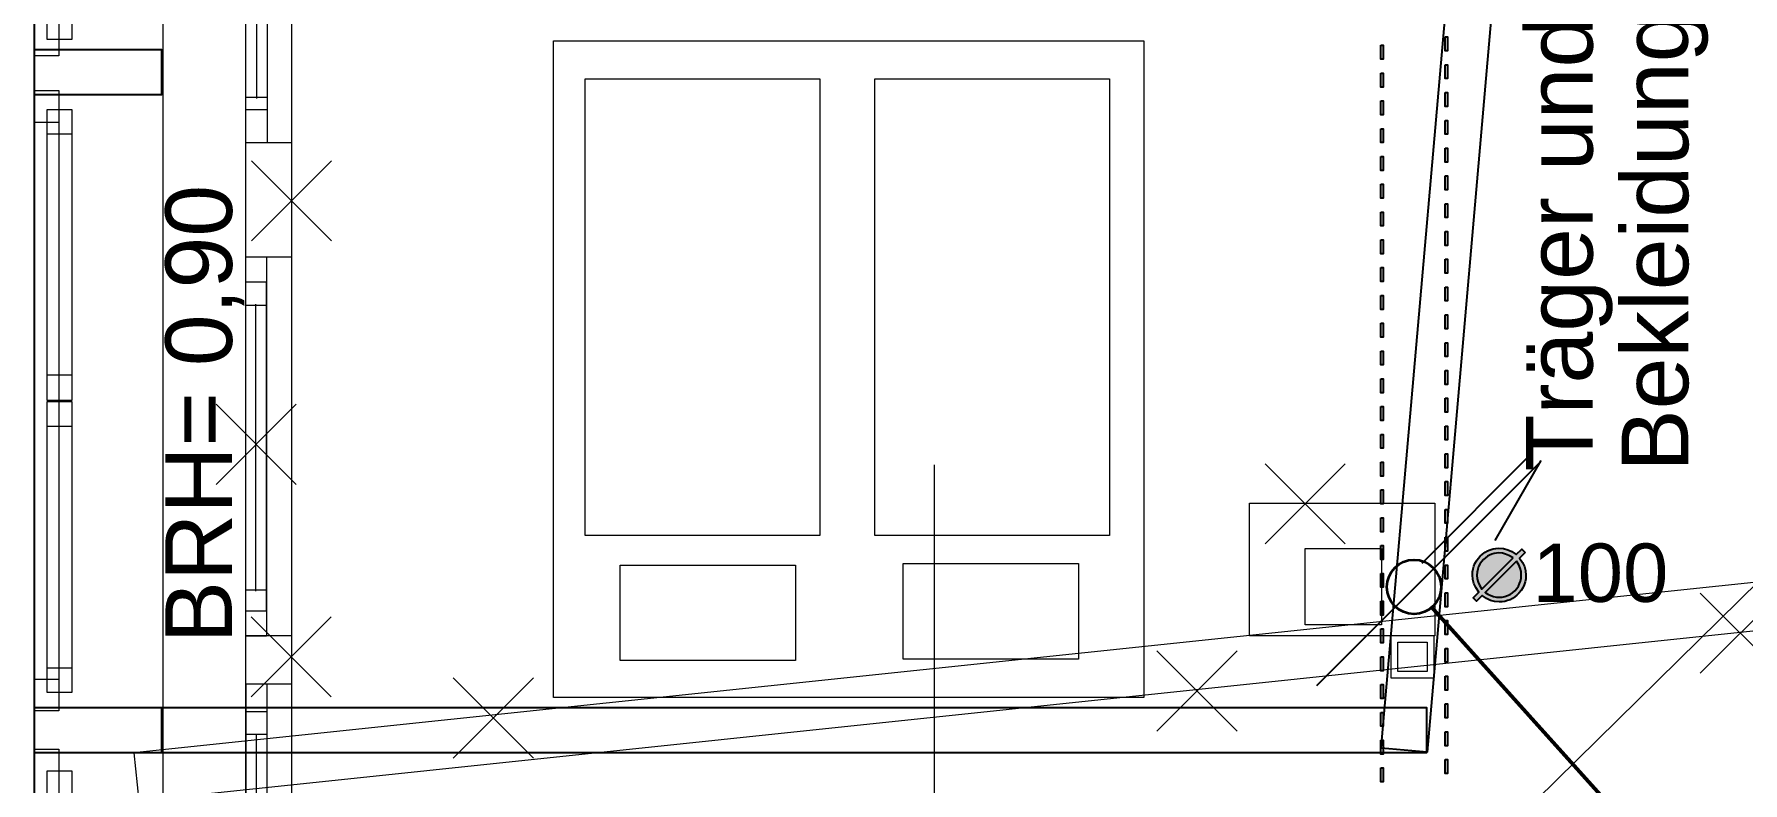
# Model space of a CAD drawing. Header units: millimetres. Extents: x 1501 to 41669, y -38 to 29710.
# Drawn here: x 5521 to 10729, y 11242 to 13522 of the extents above; entities that cross this region are included whole.
import ezdxf

# ---------------------------------------------------------------- set-up
doc = ezdxf.new("R2010")
doc.units = ezdxf.units.MM
doc.header["$LTSCALE"] = 50
doc.linetypes.add('PDF_56-4_56-4_0-0_0-0', pattern=[112.8, 56.4, -56.4, 0, 0])
doc.linetypes.add('PDF_91-7_91-7_0-0_0-0', pattern=[183.4, 91.7, -91.7, 0, 0])
for name, color, linetype in [('00_Wand_Bestand', 7, 'Continuous'), ('05_Linien_stark', 7, 'Continuous'), ('06_Linien_fein', 3, 'Continuous'), ('07_Bemassung', 6, 'Continuous'), ('08_Schnittlinie', 1, 'Continuous'), ('10_Text', 7, 'Continuous')]:
    doc.layers.add(name, color=color, linetype=linetype)
doc.styles.add('PLAN', font='arial.ttf')

msp = doc.modelspace()

# ---------------------------------------------------------------- hatches: boundary and pattern name
at = {"layer": '00_Wand_Bestand'}
for points in [[(10065.9, 11943.4), (10049, 11926.3), (10058.1, 11913), (10063.9, 11900.7), (10067.1, 11887.9), (10068.1, 11873.1), (10067.5, 11863.2), (10065.8, 11853.7), (10062.8, 11844.6), (10058.7, 11835.8), (10053.3, 11827.4), (10046.8, 11819.4), (10040.6, 11813.1), (10034, 11807.7), (10027, 11803.2), (10019.7, 11799.4), (10012, 11796.5), (10003.9, 11794.4), (9995.4, 11793.2), (9986.6, 11792.8), (9972.7, 11793.8), (9960.5, 11796.9), (9948.3, 11802.7), (9934.4, 11811.9), (9917.4, 11795.3), (9907.1, 11805.3), (9924.1, 11822), (9915, 11836.1), (9909.2, 11848.5), (9906, 11861), (9905, 11875), (9905.5, 11884.3), (9906.9, 11893.1), (9909.4, 11901.6), (9912.8, 11909.8), (9917.3, 11917.6), (9922.7, 11925), (9929, 11932), (9936.1, 11938.4), (9943.5, 11943.8), (9951.3, 11948.2), (9959.4, 11951.6), (9967.9, 11954.1), (9976.8, 11955.6), (9986, 11956.1), (10000.2, 11955), (10012.8, 11951.8), (10025.3, 11945.9), (10038.9, 11936.8), (10055.6, 11953.6)], [(10028.9, 11926.7), (10016.5, 11934), (10006.2, 11938.6), (9996.5, 11941.1), (9986, 11941.9), (9978.3, 11941.5), (9971, 11940.3), (9963.9, 11938.2), (9957.2, 11935.4), (9950.7, 11931.7), (9944.6, 11927.3), (9938.8, 11922), (9932.7, 11915.1), (9927.7, 11907.8), (9923.9, 11900.1), (9921.1, 11892), (9919.5, 11883.5), (9918.9, 11874.5), (9919.7, 11863.3), (9922.2, 11853.3), (9926.8, 11843.3), (9934.1, 11831.8)], [(10039.2, 11916.7), (9944.1, 11821.7), (9952.5, 11816.4), (9960.9, 11812.3), (9969.4, 11809.3), (9978, 11807.6), (9986.7, 11807), (9995.7, 11807.5), (10004.2, 11809.2), (10012.4, 11811.9), (10020, 11815.7), (10027.3, 11820.6), (10034.1, 11826.7), (10040.2, 11833.5), (10045.1, 11840.7), (10049, 11848.3), (10051.8, 11856.3), (10053.4, 11864.8), (10054, 11873.7), (10053.2, 11885), (10050.7, 11895.1), (10046.2, 11905.2)]]:
    msp.add_hatch(color=7, dxfattribs=at).paths.add_polyline_path(points)

# ---------------------------------------------------------------- linework, layer by layer
for points in [[(10065.9, 11943.4), (10049, 11926.3), (10058.1, 11913), (10063.9, 11900.7), (10067.1, 11887.9), (10068.1, 11873.1), (10067.5, 11863.2), (10065.8, 11853.7), (10062.8, 11844.6), (10058.7, 11835.8), (10053.3, 11827.4), (10046.8, 11819.4), (10040.6, 11813.1), (10034, 11807.7), (10027, 11803.2), (10019.7, 11799.4), (10012, 11796.5), (10003.9, 11794.4), (9995.4, 11793.2), (9986.6, 11792.8), (9972.7, 11793.8), (9960.5, 11796.9), (9948.3, 11802.7), (9934.4, 11811.9), (9917.4, 11795.3), (9907.1, 11805.3), (9924.1, 11822), (9915, 11836.1), (9909.2, 11848.5), (9906, 11861), (9905, 11875), (9905.5, 11884.3), (9906.9, 11893.1), (9909.4, 11901.6), (9912.8, 11909.8), (9917.3, 11917.6), (9922.7, 11925), (9929, 11932), (9936.1, 11938.4), (9943.5, 11943.8), (9951.3, 11948.2), (9959.4, 11951.6), (9967.9, 11954.1), (9976.8, 11955.6), (9986, 11956.1), (10000.2, 11955), (10012.8, 11951.8), (10025.3, 11945.9), (10038.9, 11936.8), (10055.6, 11953.6)], [(10028.9, 11926.7), (10016.5, 11934), (10006.2, 11938.6), (9996.5, 11941.1), (9986, 11941.9), (9978.3, 11941.5), (9971, 11940.3), (9963.9, 11938.2), (9957.2, 11935.4), (9950.7, 11931.7), (9944.6, 11927.3), (9938.8, 11922), (9932.7, 11915.1), (9927.7, 11907.8), (9923.9, 11900.1), (9921.1, 11892), (9919.5, 11883.5), (9918.9, 11874.5), (9919.7, 11863.3), (9922.2, 11853.3), (9926.8, 11843.3), (9934.1, 11831.8)], [(10039.2, 11916.7), (9944.1, 11821.7), (9952.5, 11816.4), (9960.9, 11812.3), (9969.4, 11809.3), (9978, 11807.6), (9986.7, 11807), (9995.7, 11807.5), (10004.2, 11809.2), (10012.4, 11811.9), (10020, 11815.7), (10027.3, 11820.6), (10034.1, 11826.7), (10040.2, 11833.5), (10045.1, 11840.7), (10049, 11848.3), (10051.8, 11856.3), (10053.4, 11864.8), (10054, 11873.7), (10053.2, 11885), (10050.7, 11895.1), (10046.2, 11905.2)]]:
    msp.add_lwpolyline(points, close=True, dxfattribs=at)
at = {"layer": '05_Linien_stark', "lineweight": 25}
msp.add_line((9974.4, 11980.1), (10114.8, 12223.3), dxfattribs=at)
at = {"layer": '05_Linien_stark', "lineweight": 20}
for points in [[(5521.4, 19356.5), (5913.2, 19356.5), (5913.2, 7453), (5521.4, 7453)], [(5521, 15243.5), (5596.1, 15243.5), (5596.1, 13456.1), (5521, 13456.1)], [(5560.8, 14392.8), (5635.8, 14392.8), (5635.8, 13506.1), (5560.8, 13506.1)], [(5521, 13350.2), (5596.1, 13350.2), (5596.1, 11556), (5521, 11556)], [(5560.8, 13292.5), (5635.8, 13292.5), (5635.8, 12406.5), (5560.8, 12406.5)], [(5521, 13254.1), (5596.1, 13254.1), (5596.1, 11460.9), (5521, 11460.9)], [(5560.5, 13218.6), (5635.5, 13218.6), (5635.5, 12483), (5560.5, 12483)], [(5560.8, 12403.5), (5635.8, 12403.5), (5635.8, 11516.7), (5560.8, 11516.7)], [(5560.5, 12327.9), (5635.5, 12327.9), (5635.5, 11590.7), (5560.5, 11590.7)], [(5521, 11344.4), (5596.1, 11344.4), (5596.1, 9541.8), (5521, 9541.8)], [(5560.8, 11278.4), (5635.8, 11278.4), (5635.8, 10392.3), (5560.8, 10392.3)]]:
    msp.add_lwpolyline(points, close=True, dxfattribs=at)
at = {"layer": '05_Linien_stark', "lineweight": 15}
for points in [[(6166.3, 17103.5), (6305.6, 17103.5), (6305.6, 7017.4), (6166.3, 7017.4)], [(6166.3, 14365.2), (6305.3, 14365.2), (6305.3, 13190.7), (6166.3, 13190.7)], [(6166.7, 14364.2), (6231.1, 14364.2), (6231.1, 13191), (6166.7, 13191)], [(6166.4, 14308.4), (6231.1, 14308.4), (6231.1, 13291.6), (6166.4, 13291.6)], [(6166.3, 14210.6), (6231.1, 14210.6), (6231.1, 13329.4), (6166.3, 13329.4)], [(6166.1, 12843.9), (6305.1, 12843.9), (6305.1, 11689.2), (6166.1, 11689.2)], [(6166.2, 12844.2), (6228.9, 12844.2), (6228.9, 11688.8), (6166.2, 11688.8)], [(6166, 12767.8), (6228.2, 12767.8), (6228.2, 11764.7), (6166, 11764.7)], [(6165.8, 12697.1), (6228.1, 12697.1), (6228.1, 11828), (6165.8, 11828)], [(5825.2, 11332.7), (5840.4, 11187.1), (11145.4, 11744.7), (11130.1, 11890.2)], [(6166.4, 11542.6), (6305.7, 11542.6), (6305.7, 9489.7), (6166.4, 9489.7)], [(6166.9, 11543.1), (6229.9, 11543.1), (6229.9, 10469), (6166.9, 10469)], [(6166.9, 11459.3), (6229.9, 11459.3), (6229.9, 10542), (6166.9, 10542)], [(6166.9, 11390), (6229.9, 11390), (6229.9, 10600), (6166.9, 10600)]]:
    msp.add_lwpolyline(points, close=True, dxfattribs=at)
at = {"layer": '05_Linien_stark', "lineweight": 25}
for points in [[(5521.9, 13475.4), (5909.6, 13475.4), (5909.6, 13337.7), (5521.9, 13337.7)], [(5522.4, 11470.5), (5910, 11470.5), (5910, 11332.9), (5522.4, 11332.9)], [(5910.2, 11470.7), (9764.7, 11470.7), (9764.7, 11333.1), (5910.2, 11333.1)]]:
    msp.add_lwpolyline(points, close=True, dxfattribs=at)
at = {"layer": '05_Linien_stark', "lineweight": 35}
msp.add_circle((9727.1, 11838.3), 82.8, dxfattribs=at)
at = {"layer": '06_Linien_fein', "lineweight": 9}
for p, q in [((6200, 13326.7), (6200, 14212.4)), ((5597.7, 12480.7), (5597.7, 13221.5)), ((6197.1, 11825.3), (6197.1, 12700)), ((5597.7, 11587.3), (5597.7, 12330.1)), ((6198.8, 10597.2), (6198.8, 11387.6))]:
    msp.add_line(p, q, dxfattribs=at)
at = {"layer": '06_Linien_fein', "lineweight": 5}
for p, q in [((6183.1, 12892.4), (6427.3, 13136.6)), ((6427.3, 12892.4), (6183.1, 13136.6)), ((6183.1, 12892.4), (6427.3, 13136.6)), ((6427.3, 12892.4), (6183.1, 13136.6)), ((6075.4, 12150.7), (6319.6, 12394.9)), ((6319.6, 12150.7), (6075.4, 12394.9)), ((6075.4, 12150.7), (6319.6, 12394.9)), ((6319.6, 12150.7), (6075.4, 12394.9)), ((9273.3, 11969.3), (9517.5, 12213.5)), ((9517.5, 11969.3), (9273.3, 12213.5)), ((9273.3, 11969.3), (9517.5, 12213.5)), ((9517.5, 11969.3), (9273.3, 12213.5)), ((10599.5, 11575.3), (10843.8, 11819.5)), ((10843.8, 11575.3), (10599.5, 11819.5)), ((10599.5, 11575.3), (10843.8, 11819.5)), ((10843.8, 11575.3), (10599.5, 11819.5)), ((6182.3, 11503), (6426.6, 11747.2)), ((6426.6, 11503), (6182.3, 11747.2)), ((6182.3, 11503), (6426.6, 11747.2)), ((6426.6, 11503), (6182.3, 11747.2)), ((8943.6, 11399), (9187.9, 11643.2)), ((9187.9, 11399), (8943.6, 11643.2)), ((8943.6, 11399), (9187.9, 11643.2)), ((9187.9, 11399), (8943.6, 11643.2)), ((6798.3, 11317), (7042.6, 11561.2)), ((7042.6, 11317), (6798.3, 11561.2)), ((6798.3, 11317), (7042.6, 11561.2)), ((7042.6, 11317), (6798.3, 11561.2))]:
    msp.add_line(p, q, dxfattribs=at)
for points in [[(7103.9, 13501.6), (8903.9, 13501.6), (8903.9, 11501.6), (7103.9, 11501.6)], [(7200.3, 13386), (7915.6, 13386), (7915.6, 11994.9), (7200.3, 11994.9)], [(8083.6, 13386), (8798.8, 13386), (8798.8, 11994.9), (8083.6, 11994.9)], [(7307.7, 11905.1), (7842.1, 11905.1), (7842.1, 11613.9), (7307.7, 11613.9)], [(8169.5, 11909.5), (8703.9, 11909.5), (8703.9, 11618.3), (8169.5, 11618.3)]]:
    msp.add_lwpolyline(points, close=True, dxfattribs=at)
at = {"layer": '07_Bemassung', "lineweight": 15}
msp.add_line((5523.1, 2480.9), (5523.1, 29710.1), dxfattribs=at)
at = {"layer": '07_Bemassung', "linetype": 'PDF_56-4_56-4_0-0_0-0', "lineweight": 9}
for p, q in [((8265.7, 9390.1), (8265.7, 18307.1)), ((5531.4, 6700.3), (11128.1, 12200.2))]:
    msp.add_line(p, q, dxfattribs=at)
at = {"layer": '07_Bemassung', "lineweight": 25}
msp.add_line((9431, 11538.4), (10112.7, 12219.9), dxfattribs=at)
at = {"layer": '07_Bemassung', "lineweight": 53}
msp.add_line((11006.8, 10414.1), (9778.6, 11778.2), dxfattribs=at)
at = {"layer": '07_Bemassung', "lineweight": 25}
msp.add_lwpolyline([(9766.7, 11334.6), (9626.7, 11346.8), (9825.6, 13620.9), (9965.7, 13608.7)], close=True, dxfattribs=at)
at = {"layer": '07_Bemassung'}
for points in [[(9822.2, 13513.7), (9829.2, 13513.7), (9829.2, 13471.4), (9822.2, 13471.4)], [(9626.2, 13488.3), (9633.3, 13488.3), (9633.3, 13445.9), (9626.2, 13445.9)], [(9626.2, 13403.6), (9633.3, 13403.6), (9633.3, 13361.2), (9626.2, 13361.2)], [(9822.2, 13429.1), (9829.2, 13429.1), (9829.2, 13386.7), (9822.2, 13386.7)], [(9822.2, 13344.4), (9829.2, 13344.4), (9829.2, 13302.1), (9822.2, 13302.1)], [(9626.2, 13318.9), (9633.3, 13318.9), (9633.3, 13276.6), (9626.2, 13276.6)], [(9626.2, 13234.3), (9633.3, 13234.3), (9633.3, 13191.9), (9626.2, 13191.9)], [(9822.2, 13259.7), (9829.2, 13259.7), (9829.2, 13217.4), (9822.2, 13217.4)], [(9626.2, 13149.6), (9633.3, 13149.6), (9633.3, 13107.2), (9626.2, 13107.2)], [(9822.2, 13175.1), (9829.2, 13175.1), (9829.2, 13132.8), (9822.2, 13132.8)], [(9822.2, 13090.4), (9829.2, 13090.4), (9829.2, 13048.1), (9822.2, 13048.1)], [(9626.2, 13064.9), (9633.3, 13064.9), (9633.3, 13022.6), (9626.2, 13022.6)], [(9626.2, 12980.3), (9633.3, 12980.3), (9633.3, 12937.9), (9626.2, 12937.9)], [(9822.2, 13005.7), (9829.2, 13005.7), (9829.2, 12963.4), (9822.2, 12963.4)], [(9822.2, 12921.1), (9829.2, 12921.1), (9829.2, 12878.7), (9822.2, 12878.7)], [(9626.2, 12895.6), (9633.3, 12895.6), (9633.3, 12853.3), (9626.2, 12853.3)], [(9822.2, 12836.4), (9829.2, 12836.4), (9829.2, 12794.1), (9822.2, 12794.1)], [(9626.2, 12811), (9633.3, 12811), (9633.3, 12768.6), (9626.2, 12768.6)], [(9626.2, 12726.3), (9633.3, 12726.3), (9633.3, 12683.9), (9626.2, 12683.9)], [(9822.2, 12751.7), (9829.2, 12751.7), (9829.2, 12709.4), (9822.2, 12709.4)], [(9822.2, 12667.1), (9829.2, 12667.1), (9829.2, 12624.8), (9822.2, 12624.8)], [(9626.2, 12641.6), (9633.3, 12641.6), (9633.3, 12599.3), (9626.2, 12599.3)], [(9626.2, 12557), (9633.3, 12557), (9633.3, 12514.6), (9626.2, 12514.6)], [(9822.2, 12582.4), (9829.2, 12582.4), (9829.2, 12540.1), (9822.2, 12540.1)], [(9626.2, 12472.3), (9633.3, 12472.3), (9633.3, 12429.9), (9626.2, 12429.9)], [(9822.2, 12497.7), (9829.2, 12497.7), (9829.2, 12455.4), (9822.2, 12455.4)], [(9822.2, 12413.1), (9829.2, 12413.1), (9829.2, 12370.8), (9822.2, 12370.8)], [(9626.2, 12387.6), (9633.3, 12387.6), (9633.3, 12345.2), (9626.2, 12345.2)], [(9626.2, 12302.9), (9633.3, 12302.9), (9633.3, 12260.6), (9626.2, 12260.6)], [(9822.2, 12328.4), (9829.2, 12328.4), (9829.2, 12286.1), (9822.2, 12286.1)], [(9822.2, 12243.7), (9829.2, 12243.7), (9829.2, 12201.4), (9822.2, 12201.4)], [(9626.2, 12218.3), (9633.3, 12218.3), (9633.3, 12175.9), (9626.2, 12175.9)], [(9822.2, 12159.1), (9829.2, 12159.1), (9829.2, 12116.8), (9822.2, 12116.8)], [(9626.2, 12133.6), (9633.3, 12133.6), (9633.3, 12091.3), (9626.2, 12091.3)], [(9626.2, 12048.9), (9633.3, 12048.9), (9633.3, 12006.6), (9626.2, 12006.6)], [(9822.2, 12074.4), (9829.2, 12074.4), (9829.2, 12032.1), (9822.2, 12032.1)], [(9822.2, 11989.8), (9829.2, 11989.8), (9829.2, 11947.4), (9822.2, 11947.4)], [(9626.2, 11964.3), (9633.3, 11964.3), (9633.3, 11921.9), (9626.2, 11921.9)], [(9626.2, 11879.6), (9633.3, 11879.6), (9633.3, 11837.2), (9626.2, 11837.2)], [(9822.2, 11905.1), (9829.2, 11905.1), (9829.2, 11862.8), (9822.2, 11862.8)], [(9626.2, 11794.9), (9633.3, 11794.9), (9633.3, 11752.6), (9626.2, 11752.6)], [(9822.2, 11820.4), (9829.2, 11820.4), (9829.2, 11778.1), (9822.2, 11778.1)], [(9822.2, 11735.8), (9829.2, 11735.8), (9829.2, 11693.4), (9822.2, 11693.4)], [(9626.2, 11710.2), (9633.3, 11710.2), (9633.3, 11667.9), (9626.2, 11667.9)], [(9626.2, 11625.6), (9633.3, 11625.6), (9633.3, 11583.2), (9626.2, 11583.2)], [(9822.2, 11651.1), (9829.2, 11651.1), (9829.2, 11608.7), (9822.2, 11608.7)], [(9822.2, 11566.4), (9829.2, 11566.4), (9829.2, 11524), (9822.2, 11524)], [(9626.2, 11540.9), (9633.3, 11540.9), (9633.3, 11498.6), (9626.2, 11498.6)], [(9822.2, 11481.7), (9829.2, 11481.7), (9829.2, 11439.4), (9822.2, 11439.4)], [(9626.2, 11456.2), (9633.3, 11456.2), (9633.3, 11413.9), (9626.2, 11413.9)], [(9626.2, 11371.6), (9633.3, 11371.6), (9633.3, 11329.2), (9626.2, 11329.2)], [(9822.2, 11397), (9829.2, 11397), (9829.2, 11354.7), (9822.2, 11354.7)], [(9822.2, 11312.4), (9829.2, 11312.4), (9829.2, 11270.1), (9822.2, 11270.1)], [(9626.2, 11286.9), (9633.3, 11286.9), (9633.3, 11244.6), (9626.2, 11244.6)]]:
    msp.add_lwpolyline(points, close=True, dxfattribs=at)
at = {"layer": '07_Bemassung', "lineweight": 15}
for points in [[(9225.1, 12093.2), (9790.9, 12093.2), (9790.9, 11689.5), (9225.1, 11689.5)], [(9395.4, 11955.6), (9627.8, 11955.6), (9627.8, 11722.7), (9395.4, 11722.7)]]:
    msp.add_lwpolyline(points, close=True, dxfattribs=at)
at = {"layer": '07_Bemassung', "lineweight": 20}
for points in [[(9657.6, 11690.2), (9787.1, 11690.2), (9787.1, 11560.8), (9657.6, 11560.8)], [(9677.6, 11670.2), (9767.1, 11670.2), (9767.1, 11580.8), (9677.6, 11580.8)]]:
    msp.add_lwpolyline(points, close=True, dxfattribs=at)
at = {"layer": '08_Schnittlinie', "linetype": 'PDF_91-7_91-7_0-0_0-0', "lineweight": 25}
msp.add_line((9751.6, 11910.8), (10080.4, 12239.6), dxfattribs=at)

# ---------------------------------------------------------------- texts
at = {"layer": '07_Bemassung', "style": 'PLAN'}
msp.add_text('100', height=177.8, dxfattribs=at).set_placement((10087.9, 11792.7))
at = {"layer": '10_Text', "style": 'PLAN'}
for s, p in [('Träger und Stützen nach Statik', (10271.6, 12190)), ('Bekleidung hfh F-60', (10563, 12190)), ('BRH= 0,90', (6124, 11666.9))]:
    msp.add_text(s, height=203.2, rotation=90, dxfattribs=at).set_placement(p)

doc.saveas('drawing.dxf')
